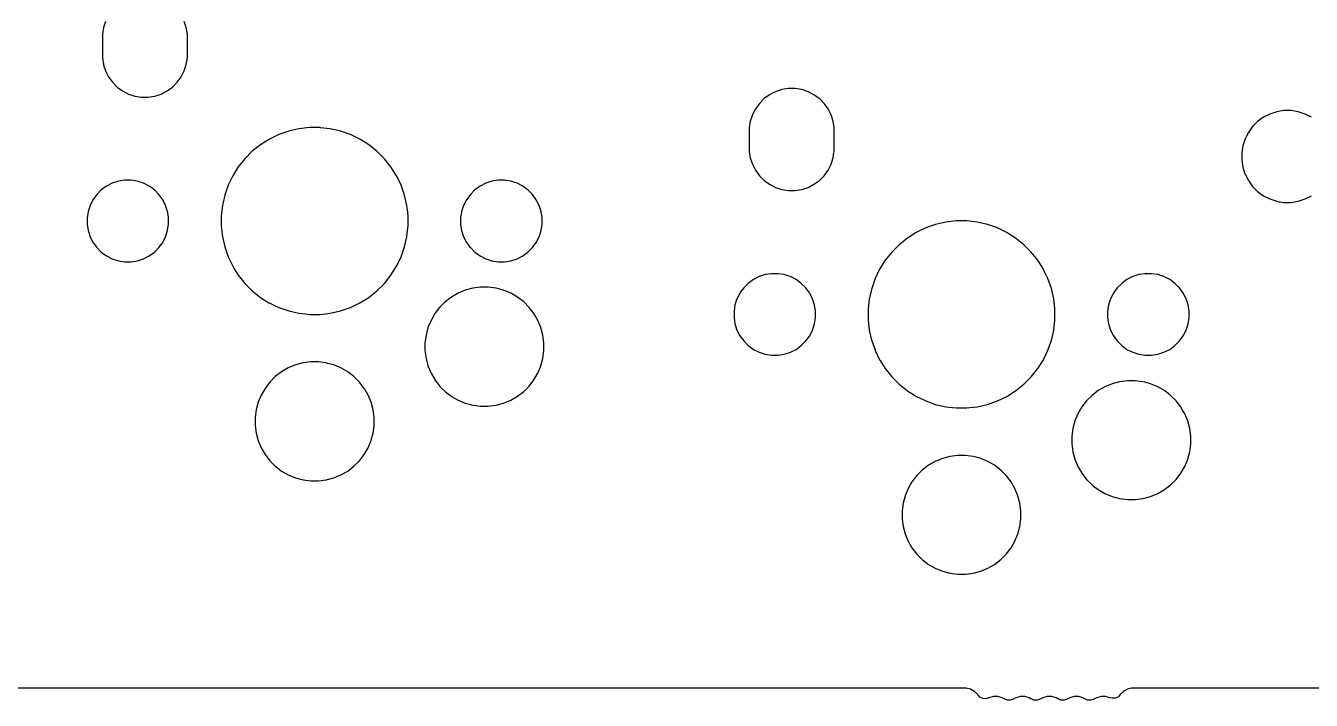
# Model space of a CAD drawing. Header units: inches. Extents: x 2.6 to 14.2, y -7.9 to -3.5.
# Drawn here: x 11.933 to 13.424, y -6.208 to -5.426 of the extents above; entities that cross this region are included whole.
import ezdxf

# ---------------------------------------------------------------- set-up
doc = ezdxf.new("R2010")
doc.units = ezdxf.units.IN
doc.header["$MEASUREMENT"] = 0
doc.layers.add('B.Cu', color=153, linetype='CONTINUOUS', true_color=0x4d7fc4)

msp = doc.modelspace()

# ---------------------------------------------------------------- linework, layer by layer
at = {"layer": 'B.Cu', "linetype": 'CONTINUOUS'}
for p, q in [((12.0258, -5.4207), (12.0234, -5.428)), ((12.1194, -5.428), (12.117, -5.4207)), ((12.0234, -5.428), (12.0222, -5.4357)), ((12.0222, -5.4357), (12.0222, -5.4357)), ((12.0222, -5.4357), (12.0222, -5.4631)), ((12.1207, -5.4357), (12.1194, -5.428)), ((12.1207, -5.4631), (12.1207, -5.4357)), ((12.0222, -5.4631), (12.0222, -5.4631)), ((12.0222, -5.4631), (12.0234, -5.4708)), ((12.1194, -5.4708), (12.1207, -5.4631)), ((12.0234, -5.4708), (12.0234, -5.4708)), ((12.0234, -5.4708), (12.024, -5.4726)), ((12.024, -5.4726), (12.0258, -5.4781)), ((12.0258, -5.4781), (12.0258, -5.4782)), ((12.0258, -5.4782), (12.0293, -5.4851)), ((12.1135, -5.4851), (12.117, -5.4782)), ((12.117, -5.4782), (12.1194, -5.4708)), ((12.0293, -5.4851), (12.0293, -5.4851)), ((12.0293, -5.4851), (12.0293, -5.4851)), ((12.0293, -5.4851), (12.0327, -5.4897)), ((12.0327, -5.4897), (12.0339, -5.4913)), ((12.0339, -5.4913), (12.0393, -5.4968)), ((12.0393, -5.4968), (12.0393, -5.4968)), ((12.0393, -5.4968), (12.0456, -5.5013)), ((12.0972, -5.5014), (12.1035, -5.4968)), ((12.1035, -5.4968), (12.109, -5.4913)), ((12.109, -5.4913), (12.1135, -5.4851)), ((12.8099, -5.4998), (12.8025, -5.5022)), ((12.8175, -5.4986), (12.8099, -5.4998)), ((12.8253, -5.4986), (12.8175, -5.4986)), ((12.8175, -5.4986), (12.8175, -5.4986)), ((12.8175, -5.4986), (12.8175, -5.4986)), ((12.833, -5.4998), (12.8253, -5.4986)), ((12.8253, -5.4986), (12.8253, -5.4986)), ((12.8253, -5.4986), (12.8253, -5.4986)), ((12.8355, -5.5006), (12.833, -5.4998)), ((12.833, -5.4998), (12.833, -5.4998)), ((12.833, -5.4998), (12.833, -5.4998)), ((12.0456, -5.5013), (12.0456, -5.5014)), ((12.0456, -5.5014), (12.0525, -5.5049)), ((12.0525, -5.5049), (12.0599, -5.5073)), ((12.0599, -5.5073), (12.0675, -5.5085)), ((12.0675, -5.5085), (12.0675, -5.5085)), ((12.0675, -5.5085), (12.0753, -5.5085)), ((12.0753, -5.5085), (12.083, -5.5073)), ((12.0753, -5.5085), (12.0753, -5.5085)), ((12.083, -5.5073), (12.0903, -5.5049)), ((12.0903, -5.5049), (12.0972, -5.5014)), ((12.7893, -5.5103), (12.7839, -5.5158)), ((12.7956, -5.5057), (12.7893, -5.5103)), ((12.7998, -5.5036), (12.7956, -5.5057)), ((12.7956, -5.5057), (12.7956, -5.5057)), ((12.7956, -5.5057), (12.7956, -5.5057)), ((12.7956, -5.5057), (12.7956, -5.5057)), ((12.8025, -5.5022), (12.7998, -5.5036)), ((12.8025, -5.5022), (12.8025, -5.5022)), ((12.8403, -5.5022), (12.8355, -5.5006)), ((12.8472, -5.5057), (12.8403, -5.5022)), ((12.8403, -5.5022), (12.8403, -5.5022)), ((12.8403, -5.5022), (12.8403, -5.5022)), ((12.8403, -5.5022), (12.8403, -5.5022)), ((12.8534, -5.5102), (12.8472, -5.5057)), ((12.8472, -5.5057), (12.8472, -5.5057)), ((12.8472, -5.5057), (12.8472, -5.5057)), ((12.8535, -5.5103), (12.8534, -5.5102)), ((12.859, -5.5158), (12.8535, -5.5103)), ((12.7758, -5.5289), (12.7734, -5.5363)), ((12.7779, -5.5248), (12.7758, -5.5289)), ((12.7758, -5.5289), (12.7758, -5.5289)), ((12.7793, -5.522), (12.7779, -5.5248)), ((12.7839, -5.5158), (12.7793, -5.522)), ((12.7793, -5.522), (12.7793, -5.522)), ((12.7793, -5.522), (12.7793, -5.522)), ((12.7793, -5.522), (12.7793, -5.522)), ((12.8635, -5.522), (12.859, -5.5158)), ((12.859, -5.5158), (12.859, -5.5158)), ((12.867, -5.5289), (12.8635, -5.522)), ((12.8635, -5.522), (12.8635, -5.522)), ((12.8694, -5.5363), (12.867, -5.5289)), ((13.3758, -5.5281), (13.3684, -5.5319)), ((13.3838, -5.5255), (13.3758, -5.5281)), ((13.392, -5.5242), (13.3838, -5.5255)), ((13.4004, -5.5242), (13.392, -5.5242)), ((13.392, -5.5242), (13.392, -5.5242)), ((13.4087, -5.5255), (13.4004, -5.5242)), ((13.4004, -5.5242), (13.4004, -5.5242)), ((13.4166, -5.5281), (13.4087, -5.5255)), ((13.4241, -5.5319), (13.4166, -5.5281)), ((13.4166, -5.5281), (13.4166, -5.5281)), ((13.4166, -5.5281), (13.4166, -5.5281)), ((12.2622, -5.5439), (12.2501, -5.5452)), ((12.2744, -5.5439), (12.2622, -5.5439)), ((12.2622, -5.5439), (12.2622, -5.5439)), ((12.2751, -5.544), (12.2744, -5.5439)), ((12.2744, -5.5439), (12.2744, -5.5439)), ((12.2864, -5.5452), (12.2751, -5.544)), ((12.7734, -5.5363), (12.7722, -5.544)), ((12.7722, -5.544), (12.7722, -5.544)), ((12.7722, -5.544), (12.7722, -5.5714)), ((12.8707, -5.544), (12.8694, -5.5363)), ((12.8707, -5.5714), (12.8707, -5.544)), ((13.3557, -5.5427), (13.3508, -5.5494)), ((13.3616, -5.5368), (13.3557, -5.5427)), ((13.3684, -5.5319), (13.3616, -5.5368)), ((12.2158, -5.5572), (12.2055, -5.5637)), ((12.2268, -5.552), (12.2158, -5.5572)), ((12.2301, -5.5508), (12.2268, -5.552)), ((12.2268, -5.552), (12.2268, -5.552)), ((12.2268, -5.552), (12.2268, -5.552)), ((12.2382, -5.5479), (12.2301, -5.5508)), ((12.2501, -5.5452), (12.2382, -5.5479)), ((12.2983, -5.5479), (12.2864, -5.5452)), ((12.3098, -5.552), (12.2983, -5.5479)), ((12.2983, -5.5479), (12.2983, -5.5479)), ((12.2983, -5.5479), (12.2983, -5.5479)), ((12.3107, -5.5524), (12.3098, -5.552)), ((12.3207, -5.5572), (12.3107, -5.5524)), ((12.3107, -5.5524), (12.3107, -5.5524)), ((12.3216, -5.5578), (12.3207, -5.5572)), ((12.331, -5.5637), (12.3216, -5.5578)), ((13.347, -5.557), (13.3444, -5.5649)), ((13.3485, -5.5538), (13.347, -5.557)), ((13.3508, -5.5495), (13.3485, -5.5538)), ((13.3508, -5.5494), (13.3508, -5.5495)), ((12.196, -5.5713), (12.1874, -5.5799)), ((12.2055, -5.5637), (12.196, -5.5713)), ((12.196, -5.5713), (12.196, -5.5713)), ((12.2055, -5.5637), (12.2055, -5.5637)), ((12.3405, -5.5713), (12.331, -5.5637)), ((12.3491, -5.5799), (12.3405, -5.5713)), ((12.7722, -5.5714), (12.7722, -5.5714)), ((12.7722, -5.5714), (12.7734, -5.579)), ((12.8694, -5.579), (12.8704, -5.5732)), ((12.8704, -5.5732), (12.8707, -5.5714)), ((13.3444, -5.5649), (13.3431, -5.5732)), ((13.3431, -5.5732), (13.3431, -5.5815)), ((12.1874, -5.5799), (12.1798, -5.5894)), ((12.1874, -5.5799), (12.1874, -5.5799)), ((12.3567, -5.5894), (12.3491, -5.5799)), ((12.7734, -5.579), (12.7734, -5.579)), ((12.7734, -5.579), (12.7734, -5.579)), ((12.7734, -5.579), (12.7737, -5.5799)), ((12.7737, -5.5799), (12.7758, -5.5864)), ((12.7758, -5.5864), (12.7758, -5.5864)), ((12.7758, -5.5864), (12.7793, -5.5933)), ((12.8635, -5.5933), (12.867, -5.5864)), ((12.867, -5.5864), (12.8694, -5.579)), ((13.3431, -5.5815), (13.3444, -5.5898)), ((12.1733, -5.5997), (12.1681, -5.6107)), ((12.1798, -5.5894), (12.1733, -5.5997)), ((12.1798, -5.5894), (12.1798, -5.5894)), ((12.3632, -5.5997), (12.3567, -5.5894)), ((12.3642, -5.6018), (12.3632, -5.5997)), ((12.3632, -5.5997), (12.3632, -5.5997)), ((12.3685, -5.6107), (12.3642, -5.6018)), ((12.7793, -5.5933), (12.7793, -5.5933)), ((12.7793, -5.5933), (12.7793, -5.5933)), ((12.7793, -5.5933), (12.7831, -5.5985)), ((12.7831, -5.5985), (12.7839, -5.5996)), ((12.7839, -5.5996), (12.7893, -5.6051)), ((12.8535, -5.6051), (12.859, -5.5996)), ((12.859, -5.5996), (12.8635, -5.5933)), ((13.3444, -5.5898), (13.3468, -5.5975)), ((13.3468, -5.5975), (13.347, -5.5978)), ((13.347, -5.5978), (13.3508, -5.6052)), ((12.0209, -5.6161), (12.0157, -5.6214)), ((12.0269, -5.6118), (12.0209, -5.6161)), ((12.027, -5.6117), (12.0269, -5.6118)), ((12.0336, -5.6084), (12.027, -5.6117)), ((12.0407, -5.6061), (12.0336, -5.6084)), ((12.0336, -5.6084), (12.0336, -5.6084)), ((12.0336, -5.6084), (12.0336, -5.6084)), ((12.048, -5.6049), (12.0407, -5.6061)), ((12.0555, -5.6049), (12.048, -5.6049)), ((12.048, -5.6049), (12.048, -5.6049)), ((12.048, -5.6049), (12.048, -5.6049)), ((12.0628, -5.6061), (12.0555, -5.6049)), ((12.0555, -5.6049), (12.0555, -5.6049)), ((12.0555, -5.6049), (12.0555, -5.6049)), ((12.065, -5.6068), (12.0628, -5.6061)), ((12.0628, -5.6061), (12.0628, -5.6061)), ((12.0628, -5.6061), (12.0628, -5.6061)), ((12.0699, -5.6084), (12.065, -5.6068)), ((12.0765, -5.6117), (12.0699, -5.6084)), ((12.0699, -5.6084), (12.0699, -5.6084)), ((12.0699, -5.6084), (12.0699, -5.6084)), ((12.0801, -5.6143), (12.0765, -5.6117)), ((12.0825, -5.6161), (12.0801, -5.6143)), ((12.0878, -5.6214), (12.0825, -5.6161)), ((12.0825, -5.6161), (12.0825, -5.6161)), ((12.0825, -5.6161), (12.0825, -5.6161)), ((12.1681, -5.6107), (12.1641, -5.6221)), ((12.1681, -5.6107), (12.1681, -5.6107)), ((12.3725, -5.6221), (12.3685, -5.6107)), ((12.454, -5.6161), (12.4488, -5.6214)), ((12.46, -5.6118), (12.454, -5.6161)), ((12.4667, -5.6084), (12.46, -5.6117)), ((12.46, -5.6117), (12.46, -5.6118)), ((12.4737, -5.6061), (12.4667, -5.6084)), ((12.4667, -5.6084), (12.4667, -5.6084)), ((12.4667, -5.6084), (12.4667, -5.6084)), ((12.4811, -5.6049), (12.4737, -5.6061)), ((12.4885, -5.6049), (12.4811, -5.6049)), ((12.4811, -5.6049), (12.4811, -5.6049)), ((12.4811, -5.6049), (12.4811, -5.6049)), ((12.4959, -5.6061), (12.4885, -5.6049)), ((12.4885, -5.6049), (12.4885, -5.6049)), ((12.4885, -5.6049), (12.4885, -5.6049)), ((12.4981, -5.6068), (12.4959, -5.6061)), ((12.4959, -5.6061), (12.4959, -5.6061)), ((12.4959, -5.6061), (12.4959, -5.6061)), ((12.503, -5.6084), (12.4981, -5.6068)), ((12.5096, -5.6117), (12.503, -5.6084)), ((12.503, -5.6084), (12.503, -5.6084)), ((12.503, -5.6084), (12.503, -5.6084)), ((12.5132, -5.6143), (12.5096, -5.6117)), ((12.5156, -5.6161), (12.5132, -5.6143)), ((12.5209, -5.6214), (12.5156, -5.6161)), ((12.5156, -5.6161), (12.5156, -5.6161)), ((12.5156, -5.6161), (12.5156, -5.6161)), ((12.7893, -5.6051), (12.7907, -5.606)), ((12.7907, -5.606), (12.7956, -5.6096)), ((12.7956, -5.6096), (12.7956, -5.6096)), ((12.7956, -5.6096), (12.8025, -5.6131)), ((12.8025, -5.6131), (12.8099, -5.6155)), ((12.8099, -5.6155), (12.8175, -5.6168)), ((12.8175, -5.6168), (12.8175, -5.6168)), ((12.8175, -5.6168), (12.8253, -5.6168)), ((12.8253, -5.6168), (12.833, -5.6155)), ((12.8253, -5.6168), (12.8253, -5.6168)), ((12.833, -5.6155), (12.8403, -5.6131)), ((12.8403, -5.6131), (12.8472, -5.6096)), ((12.8472, -5.6096), (12.8535, -5.6051)), ((13.3508, -5.6052), (13.3557, -5.612)), ((13.3557, -5.612), (13.3616, -5.6179)), ((13.3616, -5.6179), (13.3684, -5.6228)), ((12.0113, -5.6274), (12.008, -5.634)), ((12.0126, -5.6256), (12.0113, -5.6274)), ((12.0157, -5.6214), (12.0126, -5.6256)), ((12.0922, -5.6274), (12.0878, -5.6214)), ((12.0955, -5.634), (12.0922, -5.6274)), ((12.1641, -5.6221), (12.1613, -5.634)), ((12.3752, -5.634), (12.3725, -5.6221)), ((12.4444, -5.6274), (12.441, -5.634)), ((12.4457, -5.6256), (12.4444, -5.6274)), ((12.4488, -5.6214), (12.4457, -5.6256)), ((12.5252, -5.6274), (12.5209, -5.6214)), ((12.5286, -5.634), (12.5252, -5.6274)), ((13.3684, -5.6228), (13.3758, -5.6266)), ((13.3758, -5.6266), (13.3838, -5.6292)), ((13.3838, -5.6292), (13.3867, -5.6297)), ((13.3867, -5.6297), (13.392, -5.6305)), ((13.392, -5.6305), (13.392, -5.6305)), ((13.392, -5.6305), (13.392, -5.6305)), ((13.392, -5.6305), (13.392, -5.6305)), ((13.392, -5.6305), (13.4004, -5.6305)), ((13.4004, -5.6305), (13.4043, -5.6299)), ((13.4004, -5.6305), (13.4004, -5.6305)), ((13.4004, -5.6305), (13.4004, -5.6305)), ((13.4004, -5.6305), (13.4004, -5.6305)), ((13.4043, -5.6299), (13.4087, -5.6292)), ((13.4087, -5.6292), (13.4166, -5.6266)), ((13.4166, -5.6266), (13.4241, -5.6228)), ((12.0056, -5.6411), (12.0045, -5.6484)), ((12.0045, -5.6484), (12.0045, -5.6484)), ((12.0045, -5.6484), (12.0045, -5.6559)), ((12.0079, -5.634), (12.0056, -5.6411)), ((12.008, -5.634), (12.0079, -5.634)), ((12.0978, -5.6411), (12.0955, -5.634)), ((12.098, -5.6421), (12.0978, -5.6411)), ((12.0986, -5.6461), (12.098, -5.6421)), ((12.0988, -5.6473), (12.0986, -5.6461)), ((12.099, -5.6483), (12.0988, -5.6473)), ((12.099, -5.6484), (12.099, -5.6483)), ((12.099, -5.6559), (12.099, -5.6484)), ((12.1613, -5.634), (12.16, -5.6461)), ((12.16, -5.6461), (12.16, -5.6582)), ((12.3758, -5.6389), (12.3752, -5.634)), ((12.3766, -5.6461), (12.3758, -5.6389)), ((12.3766, -5.6484), (12.3766, -5.6461)), ((12.3766, -5.6461), (12.3766, -5.6461)), ((12.3766, -5.6582), (12.3766, -5.6484)), ((12.4387, -5.6411), (12.4375, -5.6484)), ((12.4375, -5.6484), (12.4375, -5.6484)), ((12.4375, -5.6484), (12.4375, -5.6559)), ((12.441, -5.634), (12.4387, -5.6411)), ((12.441, -5.634), (12.441, -5.634)), ((12.5309, -5.6411), (12.5286, -5.634)), ((12.5321, -5.6484), (12.5309, -5.6411)), ((12.5321, -5.6559), (12.5321, -5.6484)), ((12.0045, -5.6559), (12.0045, -5.6559)), ((12.0045, -5.6559), (12.0056, -5.6632)), ((12.0056, -5.6632), (12.0056, -5.6632)), ((12.0056, -5.6632), (12.0059, -5.6641)), ((12.0955, -5.6703), (12.0978, -5.6632)), ((12.0978, -5.6632), (12.099, -5.6559)), ((12.16, -5.6582), (12.1613, -5.6703)), ((12.3752, -5.6703), (12.3763, -5.6602)), ((12.3763, -5.6602), (12.3766, -5.6582)), ((12.3766, -5.6582), (12.3766, -5.6582)), ((12.4375, -5.6559), (12.4375, -5.6559)), ((12.4375, -5.6559), (12.4387, -5.6632)), ((12.4387, -5.6632), (12.4387, -5.6632)), ((12.4387, -5.6632), (12.439, -5.6641)), ((12.5286, -5.6703), (12.5309, -5.6632)), ((12.5309, -5.6632), (12.5321, -5.6559)), ((12.9768, -5.6602), (12.9658, -5.6655)), ((12.9824, -5.6582), (12.9768, -5.6602)), ((12.9768, -5.6602), (12.9768, -5.6602)), ((12.9768, -5.6602), (12.9768, -5.6602)), ((12.9882, -5.6562), (12.9824, -5.6582)), ((13.0001, -5.6535), (12.9882, -5.6562)), ((13.0122, -5.6521), (13.0001, -5.6535)), ((13.0244, -5.6521), (13.0122, -5.6521)), ((13.0122, -5.6521), (13.0122, -5.6521)), ((13.0364, -5.6535), (13.0244, -5.6521)), ((13.0244, -5.6521), (13.0244, -5.6521)), ((13.0483, -5.6562), (13.0364, -5.6535)), ((13.0598, -5.6602), (13.0483, -5.6562)), ((13.0483, -5.6562), (13.0483, -5.6562)), ((13.0483, -5.6562), (13.0483, -5.6562)), ((13.0707, -5.6655), (13.0598, -5.6602)), ((13.0598, -5.6602), (13.0598, -5.6602)), ((12.0059, -5.6641), (12.0079, -5.6703)), ((12.0079, -5.6703), (12.0079, -5.6703)), ((12.0079, -5.6703), (12.0113, -5.6769)), ((12.0113, -5.6769), (12.0137, -5.6803)), ((12.0878, -5.683), (12.0922, -5.6769)), ((12.0922, -5.6769), (12.0955, -5.6703)), ((12.1613, -5.6703), (12.164, -5.6822)), ((12.3725, -5.6822), (12.3752, -5.6703)), ((12.439, -5.6641), (12.441, -5.6703)), ((12.441, -5.6703), (12.441, -5.6703)), ((12.441, -5.6703), (12.4444, -5.6769)), ((12.4444, -5.6769), (12.4468, -5.6803)), ((12.5209, -5.683), (12.5252, -5.6769)), ((12.5252, -5.6769), (12.5286, -5.6703)), ((12.9555, -5.672), (12.946, -5.6796)), ((12.9658, -5.6655), (12.9555, -5.672)), ((12.9555, -5.672), (12.9555, -5.672)), ((13.0725, -5.6666), (13.0707, -5.6655)), ((13.081, -5.672), (13.0725, -5.6666)), ((13.0905, -5.6796), (13.081, -5.672)), ((12.0137, -5.6803), (12.0153, -5.6824)), ((12.0153, -5.6824), (12.0157, -5.683)), ((12.0157, -5.683), (12.0209, -5.6882)), ((12.0209, -5.6882), (12.027, -5.6926)), ((12.027, -5.6926), (12.0336, -5.696)), ((12.0699, -5.696), (12.0765, -5.6926)), ((12.0765, -5.6926), (12.0825, -5.6882)), ((12.0825, -5.6882), (12.0878, -5.683)), ((12.164, -5.6822), (12.1641, -5.6822)), ((12.1641, -5.6822), (12.1681, -5.6937)), ((12.3685, -5.6937), (12.3725, -5.6822)), ((12.4468, -5.6803), (12.4483, -5.6824)), ((12.4483, -5.6824), (12.4488, -5.683)), ((12.4488, -5.683), (12.454, -5.6882)), ((12.454, -5.6882), (12.46, -5.6926)), ((12.46, -5.6926), (12.4667, -5.696)), ((12.503, -5.696), (12.5096, -5.6926)), ((12.5096, -5.6926), (12.5156, -5.6882)), ((12.5156, -5.6882), (12.5209, -5.683)), ((12.9374, -5.6882), (12.9298, -5.6977)), ((12.946, -5.6796), (12.9374, -5.6882)), ((12.9374, -5.6882), (12.9374, -5.6882)), ((12.946, -5.6796), (12.946, -5.6796)), ((13.0991, -5.6882), (13.0905, -5.6796)), ((13.1067, -5.6977), (13.0991, -5.6882)), ((12.0336, -5.696), (12.0407, -5.6983)), ((12.0407, -5.6983), (12.048, -5.6994)), ((12.048, -5.6994), (12.048, -5.6994)), ((12.048, -5.6994), (12.0555, -5.6994)), ((12.0555, -5.6994), (12.0628, -5.6983)), ((12.0555, -5.6994), (12.0555, -5.6994)), ((12.0628, -5.6983), (12.0699, -5.696)), ((12.1681, -5.6937), (12.1688, -5.6952)), ((12.1688, -5.6952), (12.1733, -5.7046)), ((12.1733, -5.7046), (12.1751, -5.7074)), ((12.1751, -5.7074), (12.1798, -5.7149)), ((12.3567, -5.7149), (12.3632, -5.7046)), ((12.3632, -5.7046), (12.3642, -5.7026)), ((12.3632, -5.7046), (12.3632, -5.7046)), ((12.3642, -5.7026), (12.3685, -5.6937)), ((12.4667, -5.696), (12.4737, -5.6983)), ((12.4737, -5.6983), (12.4811, -5.6994)), ((12.4811, -5.6994), (12.4811, -5.6994)), ((12.4811, -5.6994), (12.4885, -5.6994)), ((12.4885, -5.6994), (12.4959, -5.6983)), ((12.4885, -5.6994), (12.4885, -5.6994)), ((12.4959, -5.6983), (12.503, -5.696)), ((12.9233, -5.708), (12.9181, -5.7189)), ((12.9298, -5.6977), (12.9233, -5.708)), ((12.9298, -5.6977), (12.9298, -5.6977)), ((13.1132, -5.7079), (13.1067, -5.6977)), ((13.1132, -5.708), (13.1132, -5.7079)), ((13.115, -5.7118), (13.1132, -5.708)), ((12.1798, -5.7149), (12.1874, -5.7244)), ((12.3491, -5.7244), (12.3567, -5.7149)), ((12.777, -5.72), (12.7709, -5.7244)), ((12.7836, -5.7166), (12.777, -5.72)), ((12.777, -5.72), (12.777, -5.72)), ((12.7907, -5.7143), (12.7836, -5.7166)), ((12.7836, -5.7166), (12.7836, -5.7166)), ((12.7836, -5.7166), (12.7836, -5.7166)), ((12.798, -5.7132), (12.7907, -5.7143)), ((12.8055, -5.7132), (12.798, -5.7132)), ((12.798, -5.7132), (12.798, -5.7132)), ((12.798, -5.7132), (12.798, -5.7132)), ((12.8128, -5.7143), (12.8055, -5.7132)), ((12.8055, -5.7132), (12.8055, -5.7132)), ((12.8055, -5.7132), (12.8055, -5.7132)), ((12.8159, -5.7154), (12.8128, -5.7143)), ((12.8128, -5.7143), (12.8128, -5.7143)), ((12.8128, -5.7143), (12.8128, -5.7143)), ((12.8199, -5.7166), (12.8159, -5.7154)), ((12.8265, -5.72), (12.8199, -5.7166)), ((12.8199, -5.7166), (12.8199, -5.7166)), ((12.8199, -5.7166), (12.8199, -5.7166)), ((12.8302, -5.7227), (12.8265, -5.72)), ((12.8325, -5.7244), (12.8302, -5.7227)), ((12.9181, -5.7189), (12.9141, -5.7304)), ((12.9181, -5.7189), (12.9181, -5.7189)), ((13.1185, -5.7189), (13.115, -5.7118)), ((13.1225, -5.7304), (13.1185, -5.7189)), ((13.21, -5.72), (13.204, -5.7244)), ((13.2167, -5.7166), (13.21, -5.72)), ((13.21, -5.72), (13.21, -5.72)), ((13.2237, -5.7143), (13.2167, -5.7166)), ((13.2167, -5.7166), (13.2167, -5.7166)), ((13.2167, -5.7166), (13.2167, -5.7166)), ((13.2311, -5.7132), (13.2237, -5.7143)), ((13.2385, -5.7132), (13.2311, -5.7132)), ((13.2311, -5.7132), (13.2311, -5.7132)), ((13.2311, -5.7132), (13.2311, -5.7132)), ((13.2459, -5.7143), (13.2385, -5.7132)), ((13.2385, -5.7132), (13.2385, -5.7132)), ((13.2385, -5.7132), (13.2385, -5.7132)), ((13.249, -5.7154), (13.2459, -5.7143)), ((13.2459, -5.7143), (13.2459, -5.7143)), ((13.2459, -5.7143), (13.2459, -5.7143)), ((13.253, -5.7166), (13.249, -5.7154)), ((13.2596, -5.72), (13.253, -5.7166)), ((13.253, -5.7166), (13.253, -5.7166)), ((13.253, -5.7166), (13.253, -5.7166)), ((13.2632, -5.7227), (13.2596, -5.72)), ((13.2656, -5.7244), (13.2632, -5.7227)), ((12.1874, -5.7244), (12.196, -5.733)), ((12.196, -5.733), (12.2055, -5.7406)), ((12.331, -5.7406), (12.3405, -5.733)), ((12.3405, -5.733), (12.3491, -5.7244)), ((12.4346, -5.7359), (12.4268, -5.7404)), ((12.4429, -5.7324), (12.4346, -5.7359)), ((12.4346, -5.7359), (12.4346, -5.7359)), ((12.4516, -5.7301), (12.4429, -5.7324)), ((12.4606, -5.7289), (12.4516, -5.7301)), ((12.4696, -5.7289), (12.4606, -5.7289)), ((12.4786, -5.7301), (12.4696, -5.7289)), ((12.4816, -5.7309), (12.4786, -5.7301)), ((12.4786, -5.7301), (12.4786, -5.7301)), ((12.4786, -5.7301), (12.4786, -5.7301)), ((12.4873, -5.7324), (12.4816, -5.7309)), ((12.4957, -5.7359), (12.4873, -5.7324)), ((12.5034, -5.7404), (12.4957, -5.7359)), ((12.4957, -5.7359), (12.4957, -5.7359)), ((12.7613, -5.7357), (12.758, -5.7423)), ((12.7625, -5.734), (12.7613, -5.7357)), ((12.7657, -5.7296), (12.7625, -5.734)), ((12.7709, -5.7244), (12.7657, -5.7296)), ((12.8378, -5.7296), (12.8325, -5.7244)), ((12.8325, -5.7244), (12.8325, -5.7244)), ((12.8325, -5.7244), (12.8325, -5.7244)), ((12.8422, -5.7357), (12.8378, -5.7296)), ((12.8455, -5.7423), (12.8422, -5.7357)), ((12.9141, -5.7304), (12.9113, -5.7423)), ((13.1252, -5.7423), (13.1225, -5.7304)), ((13.1944, -5.7357), (13.191, -5.7423)), ((13.1956, -5.734), (13.1944, -5.7357)), ((13.1988, -5.7296), (13.1956, -5.734)), ((13.204, -5.7244), (13.1988, -5.7296)), ((13.2709, -5.7296), (13.2656, -5.7244)), ((13.2656, -5.7244), (13.2656, -5.7244)), ((13.2656, -5.7244), (13.2656, -5.7244)), ((13.2752, -5.7357), (13.2709, -5.7296)), ((13.2786, -5.7423), (13.2752, -5.7357)), ((12.2055, -5.7406), (12.2153, -5.7468)), ((12.2153, -5.7468), (12.2158, -5.7471)), ((12.2158, -5.7471), (12.2194, -5.7488)), ((12.2194, -5.7488), (12.2268, -5.7524)), ((12.2268, -5.7524), (12.2382, -5.7564)), ((12.2983, -5.7564), (12.3098, -5.7524)), ((12.3098, -5.7524), (12.3207, -5.7471)), ((12.3207, -5.7471), (12.331, -5.7406)), ((12.4132, -5.7523), (12.4077, -5.7595)), ((12.4196, -5.7459), (12.4132, -5.7523)), ((12.4268, -5.7404), (12.4196, -5.7459)), ((12.4268, -5.7404), (12.4268, -5.7404)), ((12.5035, -5.7404), (12.5034, -5.7404)), ((12.5107, -5.7459), (12.5035, -5.7404)), ((12.5035, -5.7404), (12.5035, -5.7404)), ((12.5035, -5.7404), (12.5035, -5.7404)), ((12.517, -5.7523), (12.5107, -5.7459)), ((12.5107, -5.7459), (12.5107, -5.7459)), ((12.5107, -5.7459), (12.5107, -5.7459)), ((12.5182, -5.7538), (12.517, -5.7523)), ((12.517, -5.7523), (12.517, -5.7523)), ((12.517, -5.7523), (12.517, -5.7523)), ((12.7556, -5.7494), (12.7545, -5.7567)), ((12.7579, -5.7423), (12.7556, -5.7494)), ((12.758, -5.7423), (12.7579, -5.7423)), ((12.8478, -5.7494), (12.8455, -5.7423)), ((12.8482, -5.7519), (12.8478, -5.7494)), ((12.8486, -5.7544), (12.8482, -5.7519)), ((12.9113, -5.7423), (12.91, -5.7544)), ((13.126, -5.7493), (13.1252, -5.7423)), ((13.1266, -5.7544), (13.126, -5.7493)), ((13.1887, -5.7494), (13.1875, -5.7567)), ((13.191, -5.7423), (13.1887, -5.7494)), ((13.191, -5.7423), (13.191, -5.7423)), ((13.2809, -5.7494), (13.2786, -5.7423)), ((13.2821, -5.7567), (13.2809, -5.7494)), ((12.2382, -5.7564), (12.2501, -5.7591)), ((12.2501, -5.7591), (12.2577, -5.7599)), ((12.2577, -5.7599), (12.2622, -5.7605)), ((12.2622, -5.7605), (12.2622, -5.7605)), ((12.2622, -5.7605), (12.2744, -5.7605)), ((12.2744, -5.7605), (12.2778, -5.7601)), ((12.2744, -5.7605), (12.2744, -5.7605)), ((12.2778, -5.7601), (12.2864, -5.7591)), ((12.2864, -5.7591), (12.2983, -5.7564)), ((12.4032, -5.7673), (12.3997, -5.7756)), ((12.4077, -5.7595), (12.4032, -5.7673)), ((12.4032, -5.7673), (12.4032, -5.7673)), ((12.4077, -5.7595), (12.4077, -5.7595)), ((12.5204, -5.7567), (12.5182, -5.7538)), ((12.5225, -5.7595), (12.5204, -5.7567)), ((12.5236, -5.7612), (12.5225, -5.7595)), ((12.5225, -5.7595), (12.5225, -5.7595)), ((12.5225, -5.7595), (12.5225, -5.7595)), ((12.527, -5.7673), (12.5236, -5.7612)), ((12.5236, -5.7612), (12.5236, -5.7612)), ((12.5271, -5.7673), (12.527, -5.7673)), ((12.5305, -5.7756), (12.5271, -5.7673)), ((12.7545, -5.7567), (12.7545, -5.7567)), ((12.7545, -5.7567), (12.7545, -5.7642)), ((12.7545, -5.7642), (12.7545, -5.7642)), ((12.7545, -5.7642), (12.7556, -5.7715)), ((12.8478, -5.7715), (12.849, -5.7642)), ((12.8488, -5.7556), (12.8486, -5.7544)), ((12.8489, -5.7562), (12.8488, -5.7556)), ((12.849, -5.7567), (12.8489, -5.7562)), ((12.849, -5.7642), (12.849, -5.7567)), ((12.91, -5.7544), (12.91, -5.7665)), ((12.91, -5.7665), (12.9113, -5.7786)), ((13.1252, -5.7786), (13.1265, -5.7673)), ((13.1265, -5.7673), (13.1266, -5.7665)), ((13.1266, -5.7567), (13.1266, -5.7544)), ((13.1266, -5.7544), (13.1266, -5.7544)), ((13.1266, -5.7665), (13.1266, -5.7567)), ((13.1266, -5.7665), (13.1266, -5.7665)), ((13.1875, -5.7567), (13.1875, -5.7567)), ((13.1875, -5.7567), (13.1875, -5.7642)), ((13.1875, -5.7642), (13.1875, -5.7642)), ((13.1875, -5.7642), (13.1887, -5.7715)), ((13.2809, -5.7715), (13.2821, -5.7642)), ((13.2821, -5.7642), (13.2821, -5.7567)), ((13.2821, -5.7567), (13.2821, -5.7567)), ((12.3997, -5.7756), (12.3974, -5.7844)), ((12.5329, -5.7844), (12.5305, -5.7756)), ((12.7556, -5.7715), (12.7556, -5.7715)), ((12.7556, -5.7715), (12.7563, -5.7736)), ((12.7563, -5.7736), (12.7579, -5.7785)), ((12.7579, -5.7785), (12.7579, -5.7786)), ((12.7579, -5.7786), (12.7613, -5.7852)), ((12.8422, -5.7852), (12.8455, -5.7786)), ((12.8455, -5.7786), (12.8478, -5.7715)), ((12.9113, -5.7786), (12.914, -5.7904)), ((13.1225, -5.7905), (13.1252, -5.7786)), ((13.1887, -5.7715), (13.1887, -5.7715)), ((13.1887, -5.7715), (13.1894, -5.7736)), ((13.1894, -5.7736), (13.191, -5.7785)), ((13.191, -5.7785), (13.191, -5.7786)), ((13.191, -5.7786), (13.1944, -5.7852)), ((13.2752, -5.7852), (13.2786, -5.7786)), ((13.2786, -5.7786), (13.2809, -5.7715)), ((12.3974, -5.7844), (12.3962, -5.7933)), ((12.3962, -5.7933), (12.3962, -5.8024)), ((12.534, -5.7933), (12.5329, -5.7844)), ((12.534, -5.8024), (12.534, -5.7933)), ((12.7613, -5.7852), (12.7657, -5.7912)), ((12.7657, -5.7912), (12.7709, -5.7965)), ((12.7709, -5.7965), (12.777, -5.8009)), ((12.8265, -5.8009), (12.8325, -5.7965)), ((12.8325, -5.7965), (12.8378, -5.7912)), ((12.8378, -5.7912), (12.8422, -5.7852)), ((12.914, -5.7904), (12.9141, -5.7905)), ((12.9141, -5.7905), (12.9181, -5.8019)), ((13.1185, -5.8019), (13.1225, -5.7905)), ((13.1944, -5.7852), (13.1988, -5.7912)), ((13.1988, -5.7912), (13.204, -5.7965)), ((13.204, -5.7965), (13.21, -5.8009)), ((13.2596, -5.8009), (13.2656, -5.7965)), ((13.2656, -5.7965), (13.2709, -5.7912)), ((13.2709, -5.7912), (13.2752, -5.7852)), ((12.3962, -5.8024), (12.3974, -5.8113)), ((12.3974, -5.8113), (12.3997, -5.82)), ((12.5305, -5.82), (12.5329, -5.8113)), ((12.5329, -5.8113), (12.534, -5.8024)), ((12.777, -5.8009), (12.7836, -5.8042)), ((12.7836, -5.8042), (12.7907, -5.8065)), ((12.7907, -5.8065), (12.798, -5.8077)), ((12.798, -5.8077), (12.798, -5.8077)), ((12.798, -5.8077), (12.8055, -5.8077)), ((12.8055, -5.8077), (12.8128, -5.8065)), ((12.8055, -5.8077), (12.8055, -5.8077)), ((12.8128, -5.8065), (12.8199, -5.8042)), ((12.8199, -5.8042), (12.8265, -5.8009)), ((12.9181, -5.8019), (12.9183, -5.8024)), ((12.9183, -5.8024), (12.9233, -5.8129)), ((13.1132, -5.8129), (13.1136, -5.812)), ((13.1136, -5.812), (13.1185, -5.8019)), ((13.21, -5.8009), (13.2167, -5.8042)), ((13.2167, -5.8042), (13.2237, -5.8065)), ((13.2237, -5.8065), (13.2311, -5.8077)), ((13.2311, -5.8077), (13.2311, -5.8077)), ((13.2311, -5.8077), (13.2385, -5.8077)), ((13.2385, -5.8077), (13.2459, -5.8065)), ((13.2385, -5.8077), (13.2385, -5.8077)), ((13.2459, -5.8065), (13.253, -5.8042)), ((13.253, -5.8042), (13.2596, -5.8009)), ((12.2299, -5.827), (12.2227, -5.8325)), ((12.2377, -5.8225), (12.2299, -5.827)), ((12.2299, -5.827), (12.2299, -5.827)), ((12.2461, -5.819), (12.2377, -5.8225)), ((12.2377, -5.8225), (12.2377, -5.8225)), ((12.2548, -5.8167), (12.2461, -5.819)), ((12.2638, -5.8155), (12.2548, -5.8167)), ((12.2728, -5.8155), (12.2638, -5.8155)), ((12.2817, -5.8167), (12.2728, -5.8155)), ((12.2831, -5.8171), (12.2817, -5.8167)), ((12.2817, -5.8167), (12.2817, -5.8167)), ((12.2817, -5.8167), (12.2817, -5.8167)), ((12.2905, -5.819), (12.2831, -5.8171)), ((12.2988, -5.8225), (12.2905, -5.819)), ((12.3066, -5.827), (12.2988, -5.8225)), ((12.2988, -5.8225), (12.2988, -5.8225)), ((12.3138, -5.8325), (12.3066, -5.827)), ((12.3066, -5.827), (12.3066, -5.827)), ((12.3066, -5.827), (12.3066, -5.827)), ((12.3066, -5.827), (12.3066, -5.827)), ((12.3997, -5.82), (12.4032, -5.8284)), ((12.5271, -5.8284), (12.5305, -5.82)), ((12.9233, -5.8129), (12.9239, -5.8138)), ((12.9239, -5.8138), (12.9298, -5.8232)), ((12.9298, -5.8232), (12.9374, -5.8327)), ((13.0991, -5.8327), (13.1067, -5.8232)), ((13.1067, -5.8232), (13.1132, -5.8129)), ((13.1132, -5.8129), (13.1132, -5.8129)), ((12.2163, -5.8389), (12.2108, -5.8461)), ((12.2227, -5.8325), (12.2163, -5.8389)), ((12.3202, -5.8389), (12.3138, -5.8325)), ((12.3138, -5.8325), (12.3138, -5.8325)), ((12.3138, -5.8325), (12.3138, -5.8325)), ((12.3211, -5.8401), (12.3202, -5.8389)), ((12.3202, -5.8389), (12.3202, -5.8389)), ((12.3202, -5.8389), (12.3202, -5.8389)), ((12.3257, -5.8461), (12.3211, -5.8401)), ((12.4032, -5.8284), (12.4032, -5.8284)), ((12.4032, -5.8284), (12.4076, -5.836)), ((12.4076, -5.836), (12.4077, -5.8362)), ((12.4077, -5.8362), (12.4078, -5.8363)), ((12.4078, -5.8363), (12.4132, -5.8433)), ((12.517, -5.8434), (12.5225, -5.8362)), ((12.5225, -5.8362), (12.5271, -5.8284)), ((12.9374, -5.8327), (12.946, -5.8413)), ((12.946, -5.8413), (12.9555, -5.8489)), ((13.081, -5.8489), (13.0905, -5.8413)), ((13.0905, -5.8413), (13.0991, -5.8327)), ((13.1929, -5.8407), (13.1846, -5.8442)), ((13.2016, -5.8384), (13.1929, -5.8407)), ((13.2106, -5.8372), (13.2016, -5.8384)), ((13.2196, -5.8372), (13.2106, -5.8372)), ((13.2286, -5.8384), (13.2196, -5.8372)), ((13.2306, -5.8389), (13.2286, -5.8384)), ((13.2286, -5.8384), (13.2286, -5.8384)), ((13.2286, -5.8384), (13.2286, -5.8384)), ((13.2373, -5.8407), (13.2306, -5.8389)), ((13.2457, -5.8442), (13.2373, -5.8407)), ((12.2063, -5.8539), (12.2029, -5.8622)), ((12.2108, -5.8461), (12.2063, -5.8539)), ((12.2063, -5.8539), (12.2063, -5.8539)), ((12.2108, -5.8461), (12.2108, -5.8461)), ((12.3263, -5.8471), (12.3257, -5.8461)), ((12.3302, -5.8539), (12.3263, -5.8471)), ((12.3337, -5.8622), (12.3302, -5.8539)), ((12.3302, -5.8539), (12.3302, -5.8539)), ((12.4132, -5.8433), (12.4132, -5.8434)), ((12.4132, -5.8434), (12.4196, -5.8498)), ((12.4196, -5.8498), (12.4196, -5.8498)), ((12.4196, -5.8498), (12.4196, -5.8498)), ((12.4196, -5.8498), (12.4215, -5.8513)), ((12.4215, -5.8513), (12.4268, -5.8553)), ((12.4268, -5.8553), (12.4269, -5.8554)), ((12.4269, -5.8554), (12.4346, -5.8598)), ((12.4957, -5.8598), (12.5035, -5.8553)), ((12.5035, -5.8553), (12.5107, -5.8498)), ((12.5107, -5.8498), (12.517, -5.8434)), ((12.9555, -5.8489), (12.9639, -5.8541)), ((12.9639, -5.8541), (12.9658, -5.8554)), ((12.9658, -5.8554), (12.9688, -5.8568)), ((12.9688, -5.8568), (12.9768, -5.8606)), ((13.0598, -5.8606), (13.0707, -5.8554)), ((13.0707, -5.8554), (13.081, -5.8489)), ((13.1696, -5.8542), (13.1632, -5.8606)), ((13.1768, -5.8487), (13.1696, -5.8542)), ((13.1846, -5.8442), (13.1768, -5.8487)), ((13.1768, -5.8487), (13.1768, -5.8487)), ((13.1846, -5.8442), (13.1846, -5.8442)), ((13.2534, -5.8486), (13.2457, -5.8442)), ((13.2457, -5.8442), (13.2457, -5.8442)), ((13.2535, -5.8487), (13.2534, -5.8486)), ((13.2607, -5.8542), (13.2535, -5.8487)), ((13.2535, -5.8487), (13.2535, -5.8487)), ((13.2535, -5.8487), (13.2535, -5.8487)), ((13.267, -5.8606), (13.2607, -5.8542)), ((13.2607, -5.8542), (13.2607, -5.8542)), ((13.2607, -5.8542), (13.2607, -5.8542)), ((12.2005, -5.871), (12.1994, -5.8799)), ((12.2029, -5.8622), (12.2005, -5.871)), ((12.336, -5.871), (12.3337, -5.8622)), ((12.3372, -5.8799), (12.336, -5.871)), ((12.4346, -5.8598), (12.4346, -5.8598)), ((12.4346, -5.8598), (12.4346, -5.8598)), ((12.4346, -5.8598), (12.4429, -5.8632)), ((12.4429, -5.8632), (12.4516, -5.8656)), ((12.4516, -5.8656), (12.4606, -5.8668)), ((12.4606, -5.8668), (12.4696, -5.8668)), ((12.4696, -5.8668), (12.4786, -5.8656)), ((12.4786, -5.8656), (12.4873, -5.8632)), ((12.4873, -5.8632), (12.4957, -5.8598)), ((12.9768, -5.8606), (12.9882, -5.8647)), ((12.9882, -5.8647), (13.0001, -5.8674)), ((13.0001, -5.8674), (13.0077, -5.8682)), ((13.0077, -5.8682), (13.0122, -5.8687)), ((13.0122, -5.8687), (13.0122, -5.8687)), ((13.0122, -5.8687), (13.0244, -5.8687)), ((13.0244, -5.8687), (13.0278, -5.8683)), ((13.0244, -5.8687), (13.0244, -5.8687)), ((13.0278, -5.8683), (13.0364, -5.8674)), ((13.0364, -5.8674), (13.0483, -5.8647)), ((13.0483, -5.8647), (13.0598, -5.8606)), ((13.1577, -5.8677), (13.1532, -5.8756)), ((13.1632, -5.8606), (13.1577, -5.8677)), ((13.1577, -5.8677), (13.1577, -5.8677)), ((13.2683, -5.8622), (13.267, -5.8606)), ((13.267, -5.8606), (13.267, -5.8606)), ((13.267, -5.8606), (13.267, -5.8606)), ((13.2725, -5.8677), (13.2683, -5.8622)), ((13.2734, -5.8693), (13.2725, -5.8677)), ((13.277, -5.8755), (13.2734, -5.8693)), ((12.1994, -5.8799), (12.1994, -5.889)), ((12.3372, -5.889), (12.3372, -5.8799)), ((13.1497, -5.8839), (13.1474, -5.8926)), ((13.1532, -5.8756), (13.1497, -5.8839)), ((13.1532, -5.8756), (13.1532, -5.8756)), ((13.2771, -5.8756), (13.277, -5.8755)), ((13.2805, -5.8839), (13.2771, -5.8756)), ((13.2829, -5.8926), (13.2805, -5.8839)), ((12.1994, -5.889), (12.2005, -5.8979)), ((12.2005, -5.8979), (12.2029, -5.9066)), ((12.3337, -5.9066), (12.335, -5.9016)), ((12.335, -5.9016), (12.336, -5.8979)), ((12.336, -5.8979), (12.3372, -5.889)), ((13.1474, -5.8926), (13.1462, -5.9016)), ((13.1462, -5.9016), (13.1462, -5.9106)), ((13.284, -5.9016), (13.2829, -5.8926)), ((13.284, -5.9106), (13.284, -5.9016)), ((12.2029, -5.9066), (12.2063, -5.915)), ((12.2063, -5.915), (12.2063, -5.915)), ((12.2063, -5.915), (12.2108, -5.9228)), ((12.3257, -5.9228), (12.3302, -5.915)), ((12.3302, -5.915), (12.3337, -5.9066)), ((13.1462, -5.9106), (13.1474, -5.9196)), ((13.2829, -5.9196), (13.284, -5.9106)), ((12.2108, -5.9228), (12.2108, -5.9228)), ((12.2108, -5.9228), (12.2109, -5.9229)), ((12.2109, -5.9229), (12.2163, -5.93)), ((12.2163, -5.93), (12.2163, -5.93)), ((12.2163, -5.93), (12.2227, -5.9364)), ((12.3138, -5.9364), (12.3202, -5.93)), ((12.3202, -5.93), (12.3257, -5.9228)), ((12.9877, -5.9308), (12.9799, -5.9353)), ((12.9961, -5.9273), (12.9877, -5.9308)), ((12.9877, -5.9308), (12.9877, -5.9308)), ((13.0048, -5.925), (12.9961, -5.9273)), ((13.0138, -5.9238), (13.0048, -5.925)), ((13.0228, -5.9238), (13.0138, -5.9238)), ((13.0317, -5.925), (13.0228, -5.9238)), ((13.0354, -5.926), (13.0317, -5.925)), ((13.0317, -5.925), (13.0317, -5.925)), ((13.0317, -5.925), (13.0317, -5.925)), ((13.0405, -5.9273), (13.0354, -5.926)), ((13.0488, -5.9308), (13.0405, -5.9273)), ((13.0566, -5.9353), (13.0488, -5.9308)), ((13.0488, -5.9308), (13.0488, -5.9308)), ((13.1474, -5.9196), (13.1497, -5.9283)), ((13.1497, -5.9283), (13.1532, -5.9366)), ((13.2771, -5.9366), (13.2805, -5.9283)), ((13.2805, -5.9283), (13.2829, -5.9196)), ((12.2227, -5.9364), (12.2227, -5.9364)), ((12.2227, -5.9364), (12.2227, -5.9364)), ((12.2227, -5.9364), (12.2251, -5.9382)), ((12.2251, -5.9382), (12.2299, -5.9419)), ((12.2299, -5.9419), (12.2299, -5.9419)), ((12.2299, -5.9419), (12.2377, -5.9464)), ((12.2377, -5.9464), (12.2377, -5.9464)), ((12.2377, -5.9464), (12.2377, -5.9464)), ((12.2377, -5.9464), (12.2461, -5.9498)), ((12.2905, -5.9498), (12.2988, -5.9464)), ((12.2988, -5.9464), (12.3066, -5.9419)), ((12.3066, -5.9419), (12.3138, -5.9364)), ((12.9727, -5.9408), (12.9663, -5.9472)), ((12.9799, -5.9353), (12.9727, -5.9408)), ((12.9799, -5.9353), (12.9799, -5.9353)), ((13.0638, -5.9408), (13.0566, -5.9353)), ((13.0566, -5.9353), (13.0566, -5.9353)), ((13.0566, -5.9353), (13.0566, -5.9353)), ((13.0566, -5.9353), (13.0566, -5.9353)), ((13.0702, -5.9472), (13.0638, -5.9408)), ((13.0638, -5.9408), (13.0638, -5.9408)), ((13.0638, -5.9408), (13.0638, -5.9408)), ((13.1532, -5.9366), (13.1532, -5.9366)), ((13.1532, -5.9366), (13.1573, -5.9438)), ((13.1573, -5.9438), (13.1577, -5.9445)), ((13.1577, -5.9445), (13.1577, -5.9445)), ((13.1577, -5.9445), (13.1632, -5.9516)), ((13.267, -5.9516), (13.2725, -5.9445)), ((13.2725, -5.9445), (13.2771, -5.9366)), ((12.2461, -5.9498), (12.2548, -5.9522)), ((12.2548, -5.9522), (12.2638, -5.9534)), ((12.2638, -5.9534), (12.2728, -5.9534)), ((12.2728, -5.9534), (12.2817, -5.9522)), ((12.2817, -5.9522), (12.2905, -5.9498)), ((12.9608, -5.9543), (12.9563, -5.9622)), ((12.9663, -5.9472), (12.9608, -5.9543)), ((12.9608, -5.9543), (12.9608, -5.9543)), ((13.0757, -5.9543), (13.0702, -5.9472)), ((13.0802, -5.9621), (13.0757, -5.9543)), ((13.0757, -5.9543), (13.0757, -5.9543)), ((13.1632, -5.9516), (13.1632, -5.9516)), ((13.1632, -5.9516), (13.1696, -5.958)), ((13.1696, -5.958), (13.1696, -5.958)), ((13.1696, -5.958), (13.1696, -5.958)), ((13.1696, -5.958), (13.1708, -5.9589)), ((13.1708, -5.9589), (13.1768, -5.9635)), ((13.2535, -5.9635), (13.2607, -5.958)), ((13.2607, -5.958), (13.267, -5.9516)), ((12.9529, -5.9705), (12.9505, -5.9792)), ((12.9563, -5.9622), (12.9529, -5.9705)), ((12.9563, -5.9622), (12.9563, -5.9622)), ((13.0802, -5.9622), (13.0802, -5.9621)), ((13.0837, -5.9705), (13.0802, -5.9622)), ((13.086, -5.9792), (13.0837, -5.9705)), ((13.1768, -5.9635), (13.1768, -5.9635)), ((13.1768, -5.9635), (13.1846, -5.968)), ((13.1846, -5.968), (13.1846, -5.968)), ((13.1846, -5.968), (13.1846, -5.968)), ((13.1846, -5.968), (13.1929, -5.9715)), ((13.1929, -5.9715), (13.2016, -5.9738)), ((13.2016, -5.9738), (13.2106, -5.975)), ((13.2106, -5.975), (13.2196, -5.975)), ((13.2196, -5.975), (13.2286, -5.9738)), ((13.2286, -5.9738), (13.2373, -5.9715)), ((13.2373, -5.9715), (13.2457, -5.968)), ((13.2457, -5.968), (13.2535, -5.9635)), ((12.9498, -5.9848), (12.9494, -5.9882)), ((12.9494, -5.9882), (12.9494, -5.9972)), ((12.9505, -5.9792), (12.9498, -5.9848)), ((13.0872, -5.9882), (13.086, -5.9792)), ((13.0872, -5.9972), (13.0872, -5.9882)), ((12.9494, -5.9972), (12.9494, -5.9977)), ((12.9494, -5.9977), (12.9505, -6.0062)), ((12.9505, -6.0062), (12.9529, -6.0149)), ((13.0837, -6.0149), (13.086, -6.0062)), ((13.086, -6.0062), (13.0872, -5.9972)), ((12.9529, -6.0149), (12.9563, -6.0233)), ((13.0802, -6.0233), (13.0837, -6.0149)), ((12.9563, -6.0233), (12.9563, -6.0233)), ((12.9563, -6.0233), (12.9608, -6.0311)), ((12.9608, -6.0311), (12.9608, -6.0311)), ((12.9608, -6.0311), (12.9608, -6.0311)), ((12.9608, -6.0311), (12.9663, -6.0382)), ((13.0702, -6.0383), (13.0757, -6.0311)), ((13.0757, -6.0311), (13.0802, -6.0233)), ((12.9663, -6.0382), (12.9663, -6.0383)), ((12.9663, -6.0383), (12.9727, -6.0446)), ((12.9727, -6.0446), (12.9727, -6.0446)), ((12.9727, -6.0446), (12.9727, -6.0446)), ((12.9727, -6.0446), (12.9745, -6.046)), ((12.9745, -6.046), (12.9799, -6.0501)), ((12.9799, -6.0501), (12.9799, -6.0501)), ((12.9799, -6.0501), (12.9877, -6.0547)), ((13.0488, -6.0547), (13.0566, -6.0501)), ((13.0566, -6.0501), (13.0638, -6.0446)), ((13.0638, -6.0446), (13.0702, -6.0383)), ((12.9877, -6.0547), (12.9877, -6.0547)), ((12.9877, -6.0547), (12.9877, -6.0547)), ((12.9877, -6.0547), (12.9961, -6.0581)), ((12.9961, -6.0581), (13.0048, -6.0605)), ((13.0048, -6.0605), (13.0138, -6.0616)), ((13.0138, -6.0616), (13.0228, -6.0616)), ((13.0228, -6.0616), (13.0317, -6.0605)), ((13.0317, -6.0605), (13.0405, -6.0581)), ((13.0405, -6.0581), (13.0488, -6.0547)), ((13.018, -6.1935), (11.7121, -6.1935)), ((13.0186, -6.1935), (13.018, -6.1935)), ((13.018, -6.1935), (13.018, -6.1935)), ((13.0238, -6.1935), (13.0186, -6.1935)), ((13.0288, -6.1948), (13.0238, -6.1935)), ((13.0333, -6.1974), (13.0288, -6.1948)), ((13.0288, -6.1948), (13.0288, -6.1948)), ((13.0288, -6.1948), (13.0288, -6.1948)), ((13.037, -6.2011), (13.0333, -6.1974)), ((13.206, -6.1974), (13.2023, -6.2011)), ((13.2071, -6.1968), (13.206, -6.1974)), ((13.2105, -6.1948), (13.2071, -6.1968)), ((13.2155, -6.1935), (13.2105, -6.1948)), ((13.2105, -6.1948), (13.2105, -6.1948)), ((13.2105, -6.1948), (13.2105, -6.1948)), ((14.142, -6.1935), (13.2155, -6.1935)), ((13.0374, -6.2016), (13.037, -6.2011)), ((13.037, -6.2011), (13.037, -6.2011)), ((13.0395, -6.2039), (13.0374, -6.2016)), ((13.0374, -6.2016), (13.0374, -6.2016)), ((13.0429, -6.2056), (13.0395, -6.2039)), ((13.0467, -6.2059), (13.0429, -6.2056)), ((13.0497, -6.2049), (13.0467, -6.2059)), ((13.0503, -6.2047), (13.0497, -6.2049)), ((13.0497, -6.2049), (13.0497, -6.2049)), ((13.0553, -6.2033), (13.0503, -6.2047)), ((13.0605, -6.2033), (13.0553, -6.2033)), ((13.0655, -6.2047), (13.0605, -6.2033)), ((13.0676, -6.2059), (13.0655, -6.2047)), ((13.0655, -6.2047), (13.0655, -6.2047)), ((13.0686, -6.2064), (13.0676, -6.2059)), ((13.071, -6.2074), (13.0686, -6.2064)), ((13.0748, -6.2077), (13.071, -6.2074)), ((13.0784, -6.2064), (13.0748, -6.2077)), ((13.0797, -6.2057), (13.0784, -6.2064)), ((13.0815, -6.2047), (13.0797, -6.2057)), ((13.0865, -6.2033), (13.0815, -6.2047)), ((13.0815, -6.2047), (13.0815, -6.2047)), ((13.0815, -6.2047), (13.0815, -6.2047)), ((13.0917, -6.2033), (13.0865, -6.2033)), ((13.0967, -6.2047), (13.0917, -6.2033)), ((13.0988, -6.2059), (13.0967, -6.2047)), ((13.0967, -6.2047), (13.0967, -6.2047)), ((13.0998, -6.2064), (13.0988, -6.2059)), ((13.1022, -6.2074), (13.0998, -6.2064)), ((13.106, -6.2077), (13.1022, -6.2074)), ((13.1096, -6.2064), (13.106, -6.2077)), ((13.1127, -6.2047), (13.1096, -6.2064)), ((13.1177, -6.2033), (13.1127, -6.2047)), ((13.1229, -6.2033), (13.1177, -6.2033)), ((13.1279, -6.2047), (13.1229, -6.2033)), ((13.13, -6.2059), (13.1279, -6.2047)), ((13.1279, -6.2047), (13.1279, -6.2047)), ((13.131, -6.2064), (13.13, -6.2059)), ((13.1333, -6.2074), (13.131, -6.2064)), ((13.1371, -6.2077), (13.1333, -6.2074)), ((13.1408, -6.2064), (13.1371, -6.2077)), ((13.1438, -6.2047), (13.1408, -6.2064)), ((13.1488, -6.2033), (13.1438, -6.2047)), ((13.154, -6.2033), (13.1488, -6.2033)), ((13.159, -6.2047), (13.154, -6.2033)), ((13.1611, -6.2059), (13.159, -6.2047)), ((13.159, -6.2047), (13.159, -6.2047)), ((13.1621, -6.2064), (13.1611, -6.2059)), ((13.1645, -6.2074), (13.1621, -6.2064)), ((13.1683, -6.2077), (13.1645, -6.2074)), ((13.1719, -6.2064), (13.1683, -6.2077)), ((13.1732, -6.2057), (13.1719, -6.2064)), ((13.175, -6.2047), (13.1732, -6.2057)), ((13.18, -6.2033), (13.175, -6.2047)), ((13.175, -6.2047), (13.175, -6.2047)), ((13.175, -6.2047), (13.175, -6.2047)), ((13.1852, -6.2033), (13.18, -6.2033)), ((13.1902, -6.2047), (13.1852, -6.2033)), ((13.1904, -6.2047), (13.1902, -6.2047)), ((13.1928, -6.2054), (13.1904, -6.2047)), ((13.1966, -6.2051), (13.1928, -6.2054)), ((13.2001, -6.2035), (13.1966, -6.2051)), ((13.2018, -6.2015), (13.2001, -6.2035)), ((13.2019, -6.2016), (13.2018, -6.2015)), ((13.2023, -6.2011), (13.2019, -6.2016))]:
    msp.add_line(p, q, dxfattribs=at)

doc.saveas('drawing.dxf')
